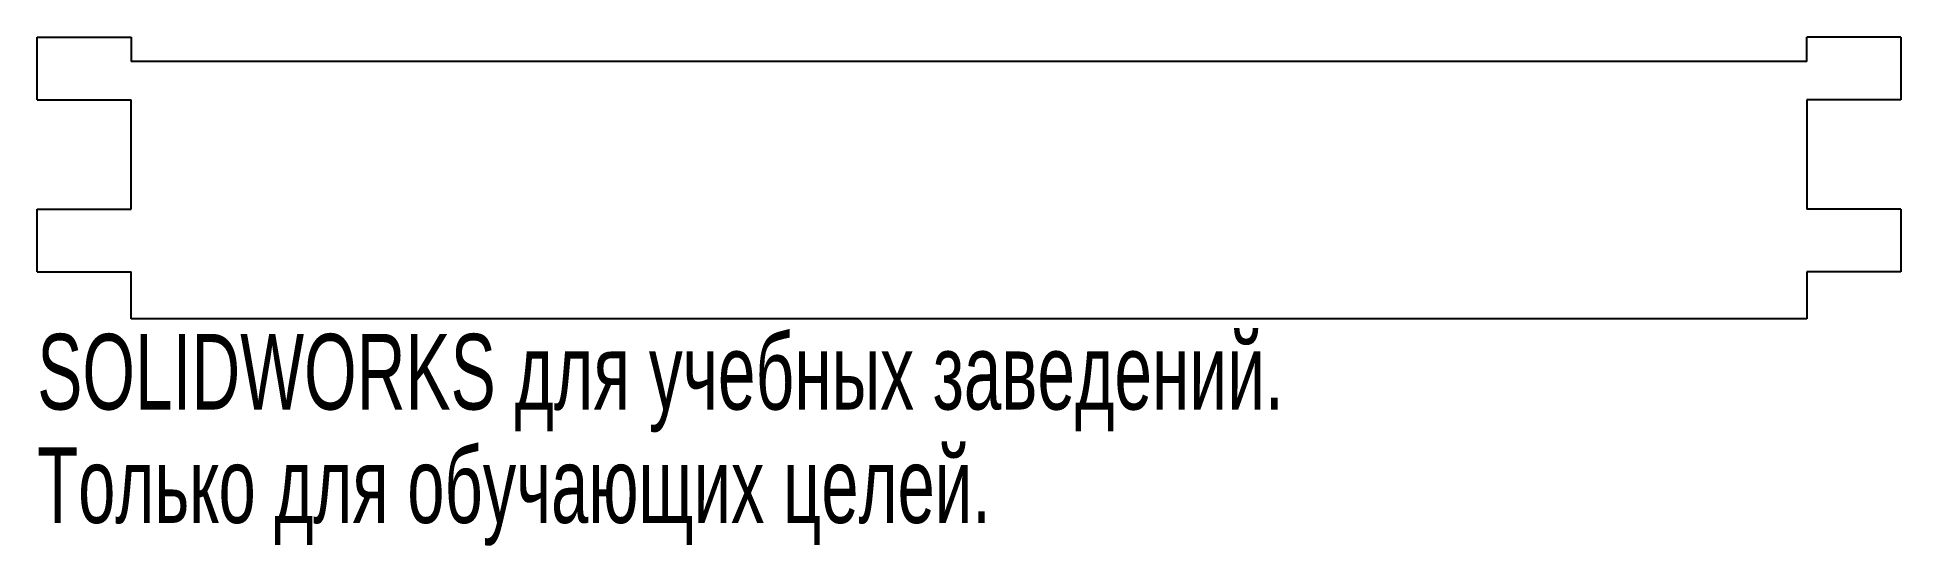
# Model space of a CAD drawing. Extents: x -60 to 60, y -15 to 18.
import ezdxf
from ezdxf.enums import TextEntityAlignment as Align

# ---------------------------------------------------------------- set-up
doc = ezdxf.new("R2010")
doc.units = 0
doc.layers.get('0').update_dxf_attribs({"linetype": 'CONTINUOUS'})

msp = doc.modelspace()

# ---------------------------------------------------------------- linework, layer by layer
at = {"color": 7, "linetype": 'CONTINUOUS'}
for p, q in [((-59.5, 14), (-59.5, 18)), ((-59.5, 18), (-53.5, 18)), ((59.5, 18), (53.5, 18)), ((59.5, 18), (59.5, 14)), ((53.5, 16.45), (-53.5, 16.45)), ((-59.5, 14), (-53.5, 14)), ((-53.5, 7), (-53.5, 14)), ((59.5, 14), (53.5, 14)), ((53.5, 14), (53.5, 7)), ((-59.5, 3), (-59.5, 7)), ((-59.5, 7), (-53.5, 7)), ((59.5, 7), (53.5, 7)), ((59.5, 7), (59.5, 3)), ((-59.5, 3), (-53.5, 3)), ((-53.5, 0), (-53.5, 3)), ((59.5, 3), (53.5, 3)), ((53.5, 3), (53.5, 0)), ((53.5, 0), (-53.5, 0))]:
    msp.add_line(p, q, dxfattribs=at)
for points in [[(-53.5, 18, 0), (-53.5, 17.81, 0), (-53.5, 17.61, 0), (-53.5, 17.42, 0), (-53.5, 17.23, 0), (-53.5, 17.03, 0), (-53.5, 16.84, 0), (-53.5, 16.65, 0), (-53.5, 16.45, 0)], [(53.5, 16.45, 0), (53.5, 16.65, 0), (53.5, 16.84, 0), (53.5, 17.03, 0), (53.5, 17.23, 0), (53.5, 17.42, 0), (53.5, 17.61, 0), (53.5, 17.81, 0), (53.5, 18, 0)]]:
    msp.add_polyline3d(points, dxfattribs=at)

# ---------------------------------------------------------------- texts
for s, width, p in [('SOLIDWORKS для учебных заведений.', 0.668182, (-59.5, -7.25)), ('Только для обучающих целей.', 0.661111, (-59.5, -14.5))]:
    msp.add_text(s, height=4.8336, dxfattribs=dict(at, width=width)).set_placement(p, align=Align.BOTTOM_LEFT)

doc.saveas('drawing.dxf')
